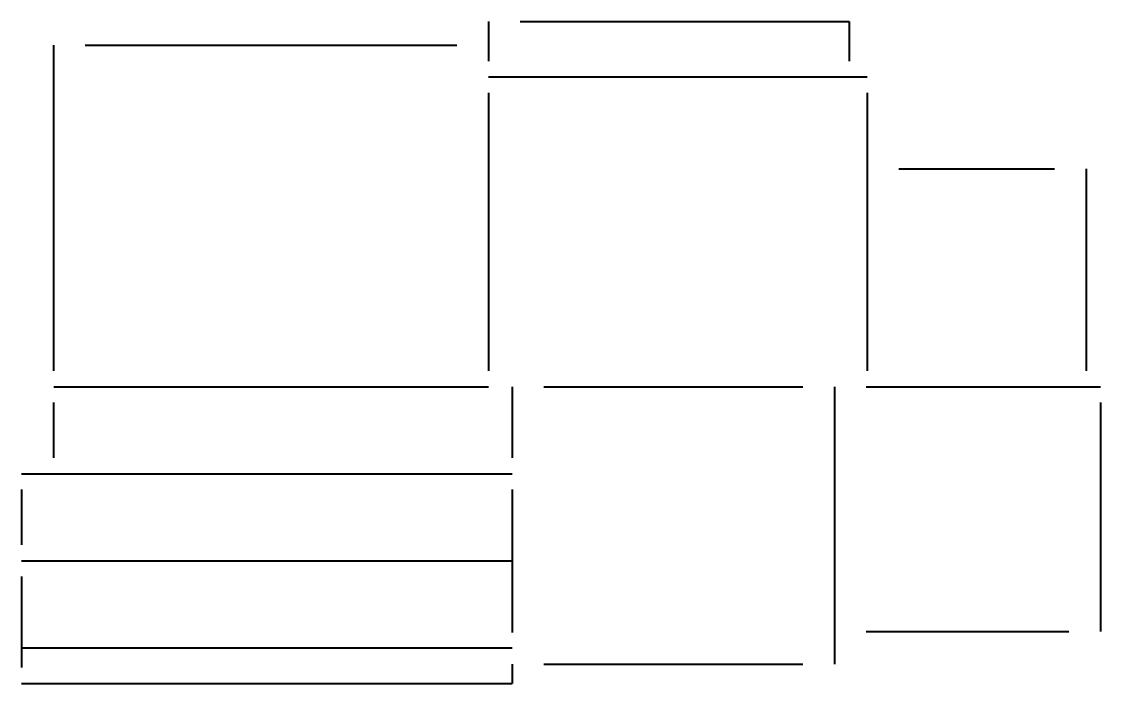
# Model space of a CAD drawing. Header units: millimetres. Extents: x 3 to 111, y 3 to 70.
import ezdxf

# ---------------------------------------------------------------- set-up
doc = ezdxf.new("R2010")
doc.units = ezdxf.units.MM
doc.layers.add('Layer1', color=7, linetype='Continuous', true_color=0xffffff)

msp = doc.modelspace()

# ---------------------------------------------------------------- linework, layer by layer
at = {"layer": 'Layer1', "color": 178, "lineweight": 40, "ltscale": 25.4, "true_color": 0x000000}
for p, q in [((50, 69.59), (50, 65.62)), ((53.18, 69.59), (86.19, 69.59)), ((86.19, 69.59), (86.19, 65.62)), ((6.4, 34.54), (6.4, 67.21)), ((9.57, 67.21), (46.83, 67.21)), ((50, 64.03), (88, 64.03)), ((50, 62.44), (50, 34.54)), ((88, 62.44), (88, 34.54)), ((91.18, 54.82), (106.78, 54.82)), ((109.96, 54.82), (109.96, 34.54)), ((6.4, 32.95), (50, 32.95)), ((52.39, 32.95), (52.39, 25.81)), ((55.56, 32.95), (81.55, 32.95)), ((84.72, 32.95), (84.72, 5.12)), ((87.9, 32.95), (111.4, 32.95)), ((6.4, 25.81), (6.4, 31.36)), ((111.4, 31.36), (111.4, 8.38)), ((3.17, 24.22), (52.39, 24.22)), ((3.17, 24.22), (49.21, 24.22)), ((3.17, 22.63), (3.17, 17.08)), ((52.39, 22.63), (52.39, 8.3)), ((3.17, 15.49), (52.39, 15.49)), ((3.17, 13.9), (3.17, 4.76)), ((87.9, 8.38), (108.22, 8.38)), ((3.17, 6.76), (52.39, 6.76)), ((52.39, 5.12), (52.39, 3.17)), ((55.56, 5.12), (81.55, 5.12)), ((3.17, 3.17), (52.39, 3.17))]:
    msp.add_line(p, q, dxfattribs=at)

doc.saveas('drawing.dxf')
